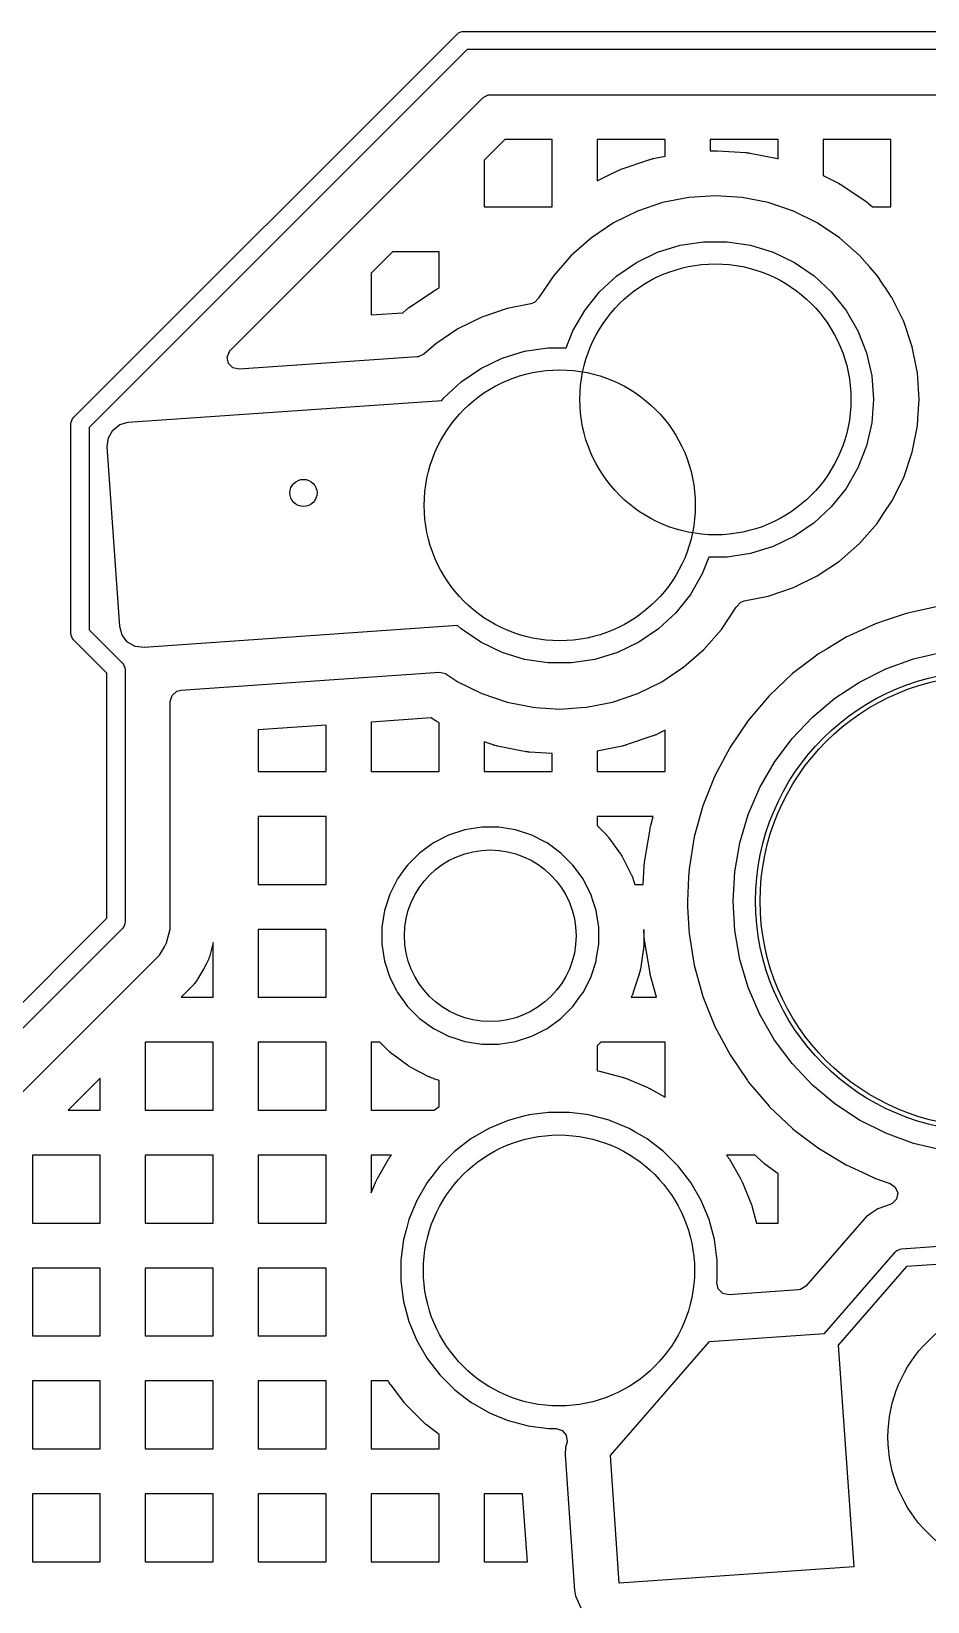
# Model space of a CAD drawing. Extents: x 2.49 to 8.57, y -5.87 to -1.87.
# Drawn here: x 4.071 to 4.461, y -2.813 to -2.129 of the extents above; entities that cross this region are included whole.
import ezdxf

# ---------------------------------------------------------------- set-up
doc = ezdxf.new("R2010")
doc.units = 0
doc.header["$MEASUREMENT"] = 0
doc.layers.add('BLACK', color=7, linetype='CONTINUOUS')

msp = doc.modelspace()

# ---------------------------------------------------------------- linework, layer by layer
at = {"layer": 'BLACK', "linetype": 'CONTINUOUS'}
for p, q in [((4.2583, -2.12866), (4.25907, -2.12858)), ((4.25907, -2.12858), (4.91066, -2.12858)), ((4.08917, -2.29685), (4.25629, -2.12974)), ((4.25629, -2.12974), (4.25688, -2.12925)), ((4.25688, -2.12925), (4.2583, -2.12866)), ((4.2607, -2.13646), (4.09589, -2.30127)), ((4.91229, -2.13646), (4.2607, -2.13646)), ((4.24989, -2.17513), (4.26743, -2.15759)), ((4.26743, -2.15759), (4.26985, -2.15627)), ((4.26985, -2.15627), (4.27089, -2.15616)), ((4.27089, -2.15616), (4.90888, -2.15616)), ((4.24031, -2.18471), (4.24989, -2.17513)), ((4.27699, -2.17577), (4.26804, -2.18471)), ((4.29764, -2.17577), (4.27699, -2.17577)), ((4.29764, -2.19375), (4.29764, -2.17577)), ((4.34686, -2.17577), (4.31725, -2.17577)), ((4.31725, -2.17577), (4.31725, -2.19375)), ((4.34686, -2.1807), (4.34686, -2.17577)), ((4.39607, -2.17577), (4.36646, -2.17577)), ((4.36646, -2.17577), (4.36646, -2.1807)), ((4.39607, -2.18409), (4.39607, -2.17577)), ((4.44528, -2.17577), (4.41568, -2.17577)), ((4.41568, -2.17577), (4.41568, -2.19146)), ((4.44528, -2.20512), (4.44528, -2.17577)), ((4.34167, -2.18405), (4.34686, -2.18302)), ((4.34686, -2.18302), (4.34686, -2.1807)), ((4.36646, -2.1807), (4.36783, -2.18061)), ((4.36783, -2.18061), (4.36799, -2.1806)), ((4.36799, -2.1806), (4.36831, -2.18059)), ((4.36831, -2.18059), (4.36847, -2.18059)), ((4.36847, -2.18059), (4.36911, -2.18059)), ((4.36911, -2.18059), (4.36927, -2.18059)), ((4.36927, -2.18059), (4.3696, -2.1806)), ((4.3696, -2.1806), (4.36976, -2.18061)), ((4.36976, -2.18061), (4.38199, -2.18141)), ((4.38199, -2.18141), (4.38215, -2.18142)), ((4.38215, -2.18142), (4.38247, -2.18146)), ((4.38247, -2.18146), (4.38262, -2.18147)), ((4.38262, -2.18147), (4.38326, -2.18156)), ((4.38326, -2.18156), (4.38342, -2.18158)), ((4.38342, -2.18158), (4.38374, -2.18163)), ((4.38374, -2.18163), (4.38389, -2.18166)), ((4.38389, -2.18166), (4.39591, -2.18405)), ((4.1911, -2.23393), (4.24031, -2.18471)), ((4.26804, -2.18471), (4.26804, -2.20512)), ((4.32191, -2.19146), (4.32643, -2.18923)), ((4.32643, -2.18923), (4.32658, -2.18916)), ((4.32658, -2.18916), (4.32687, -2.18903)), ((4.32687, -2.18903), (4.32702, -2.18896)), ((4.32702, -2.18896), (4.32761, -2.18872)), ((4.32761, -2.18872), (4.32776, -2.18866)), ((4.32776, -2.18866), (4.32806, -2.18854)), ((4.32806, -2.18854), (4.32821, -2.18849)), ((4.32821, -2.18849), (4.33981, -2.18455)), ((4.33981, -2.18455), (4.33997, -2.1845)), ((4.33997, -2.1845), (4.34028, -2.18441)), ((4.34028, -2.18441), (4.34043, -2.18437)), ((4.34043, -2.18437), (4.34105, -2.1842)), ((4.34105, -2.1842), (4.3412, -2.18416)), ((4.3412, -2.18416), (4.34152, -2.18409)), ((4.34152, -2.18409), (4.34167, -2.18405)), ((4.39591, -2.18405), (4.39607, -2.18409)), ((4.29764, -2.20512), (4.29764, -2.19375)), ((4.31725, -2.19375), (4.32191, -2.19146)), ((4.41568, -2.19146), (4.42215, -2.19465)), ((4.42215, -2.19465), (4.42229, -2.19472)), ((4.42229, -2.19472), (4.42258, -2.19487)), ((4.42258, -2.19487), (4.42272, -2.19495)), ((4.42272, -2.19495), (4.42327, -2.19527)), ((4.42327, -2.19527), (4.42341, -2.19535)), ((4.42341, -2.19535), (4.42368, -2.19552)), ((4.42368, -2.19552), (4.42382, -2.19561)), ((4.42382, -2.19561), (4.43401, -2.20242)), ((4.34581, -2.20322), (4.33481, -2.20695)), ((4.3572, -2.20095), (4.34581, -2.20322)), ((4.34581, -2.20322), (4.34581, -2.20322)), ((4.36879, -2.20019), (4.3572, -2.20095)), ((4.3572, -2.20095), (4.3572, -2.20095)), ((4.3572, -2.20095), (4.3572, -2.20095)), ((4.3572, -2.20095), (4.3572, -2.20095)), ((4.3572, -2.20095), (4.3572, -2.20095)), ((4.38038, -2.20095), (4.36879, -2.20019)), ((4.36879, -2.20019), (4.36879, -2.20019)), ((4.39177, -2.20322), (4.38038, -2.20095)), ((4.38038, -2.20095), (4.38038, -2.20095)), ((4.38038, -2.20095), (4.38038, -2.20095)), ((4.39178, -2.20322), (4.39177, -2.20322)), ((4.39177, -2.20322), (4.39177, -2.20322)), ((4.40277, -2.20695), (4.39178, -2.20322)), ((4.43401, -2.20242), (4.43414, -2.20251)), ((4.43414, -2.20251), (4.4344, -2.2027)), ((4.4344, -2.2027), (4.43453, -2.20279)), ((4.43453, -2.20279), (4.43504, -2.20318)), ((4.43504, -2.20318), (4.43516, -2.20328)), ((4.43516, -2.20328), (4.43541, -2.20349)), ((4.43541, -2.20349), (4.43553, -2.20359)), ((4.43553, -2.20359), (4.43727, -2.20512)), ((4.26804, -2.20512), (4.29764, -2.20512)), ((4.33481, -2.20695), (4.3244, -2.21209)), ((4.41319, -2.21209), (4.40277, -2.20695)), ((4.43727, -2.20512), (4.44528, -2.20512)), ((4.3244, -2.21209), (4.31474, -2.21854)), ((4.42285, -2.21854), (4.41319, -2.21209)), ((4.41319, -2.21209), (4.41319, -2.21209)), ((4.31474, -2.21854), (4.30601, -2.2262)), ((4.34362, -2.22485), (4.35346, -2.22182)), ((4.35346, -2.22182), (4.36364, -2.22028)), ((4.36364, -2.22028), (4.37394, -2.22028)), ((4.37394, -2.22028), (4.38412, -2.22182)), ((4.38412, -2.22182), (4.39396, -2.22485)), ((4.43158, -2.2262), (4.42285, -2.21854)), ((4.22803, -2.22472), (4.21882, -2.23393)), ((4.24843, -2.22472), (4.22803, -2.22472)), ((4.24843, -2.24043), (4.24843, -2.22472)), ((4.30601, -2.2262), (4.29835, -2.23493)), ((4.32584, -2.23512), (4.33434, -2.22932)), ((4.33434, -2.22932), (4.34362, -2.22485)), ((4.39396, -2.22485), (4.40324, -2.22932)), ((4.40324, -2.22932), (4.41175, -2.23512)), ((4.43606, -2.23132), (4.43158, -2.2262)), ((4.17846, -2.24656), (4.1911, -2.23393)), ((4.21882, -2.23393), (4.21882, -2.25217)), ((4.29835, -2.23493), (4.2919, -2.24459)), ((4.31829, -2.24213), (4.32584, -2.23512)), ((4.41175, -2.23512), (4.4193, -2.24213)), ((4.43924, -2.23493), (4.43606, -2.23132)), ((4.44208, -2.23919), (4.43924, -2.23493)), ((4.23577, -2.2486), (4.24596, -2.24179)), ((4.24596, -2.24179), (4.2461, -2.24171)), ((4.2461, -2.24171), (4.24637, -2.24153)), ((4.24637, -2.24153), (4.24651, -2.24145)), ((4.24651, -2.24145), (4.24706, -2.24113)), ((4.24706, -2.24113), (4.2472, -2.24105)), ((4.2472, -2.24105), (4.24749, -2.2409)), ((4.24749, -2.2409), (4.24763, -2.24083)), ((4.24763, -2.24083), (4.24843, -2.24043)), ((4.29182, -2.24473), (4.28998, -2.24673)), ((4.29184, -2.2447), (4.29182, -2.24473)), ((4.29182, -2.24473), (4.29182, -2.24473)), ((4.29182, -2.24473), (4.29182, -2.24473)), ((4.2919, -2.24459), (4.29184, -2.2447)), ((4.2919, -2.24459), (4.2919, -2.24459)), ((4.31187, -2.25018), (4.31829, -2.24213)), ((4.4193, -2.24213), (4.42572, -2.25018)), ((4.44288, -2.24039), (4.44208, -2.23919)), ((4.44557, -2.24442), (4.44288, -2.24039)), ((4.44569, -2.24459), (4.44557, -2.24442)), ((4.45083, -2.25501), (4.44569, -2.24459)), ((4.1575, -2.26753), (4.17846, -2.24656)), ((4.21882, -2.25217), (4.2326, -2.25121)), ((4.2326, -2.25121), (4.23424, -2.24977)), ((4.23424, -2.24977), (4.23437, -2.24967)), ((4.23437, -2.24967), (4.23462, -2.24946)), ((4.23462, -2.24946), (4.23474, -2.24937)), ((4.23474, -2.24937), (4.23525, -2.24897)), ((4.23525, -2.24897), (4.23538, -2.24888)), ((4.23538, -2.24888), (4.23564, -2.24869)), ((4.23564, -2.24869), (4.23577, -2.2486)), ((4.278, -2.2494), (4.267, -2.25314)), ((4.28842, -2.24733), (4.278, -2.2494)), ((4.278, -2.2494), (4.278, -2.2494)), ((4.28998, -2.24673), (4.28842, -2.24733)), ((4.30672, -2.25909), (4.31187, -2.25018)), ((4.42572, -2.25018), (4.43087, -2.25909)), ((4.25659, -2.25827), (4.24693, -2.26472)), ((4.267, -2.25314), (4.25659, -2.25827)), ((4.45456, -2.26601), (4.45083, -2.25501)), ((4.24693, -2.26472), (4.2418, -2.26922)), ((4.30383, -2.26646), (4.30672, -2.25909)), ((4.43087, -2.25909), (4.43463, -2.26868)), ((4.15608, -2.27063), (4.15704, -2.26805)), ((4.15666, -2.27331), (4.15608, -2.27063)), ((4.15704, -2.26805), (4.1575, -2.26753)), ((4.23892, -2.27042), (4.16129, -2.27585)), ((4.23931, -2.27038), (4.23892, -2.27042)), ((4.2418, -2.26922), (4.23931, -2.27038)), ((4.26654, -2.2755), (4.27581, -2.27103)), ((4.27581, -2.27103), (4.28565, -2.268)), ((4.28565, -2.268), (4.29584, -2.26646)), ((4.29584, -2.26646), (4.30383, -2.26646)), ((4.43463, -2.26868), (4.43692, -2.27872)), ((4.45629, -2.27471), (4.45456, -2.26601)), ((4.1586, -2.27526), (4.15666, -2.27331)), ((4.16129, -2.27585), (4.1586, -2.27526)), ((4.25803, -2.2813), (4.26654, -2.2755)), ((4.43692, -2.27872), (4.43769, -2.28899)), ((4.45683, -2.2774), (4.45629, -2.27471)), ((4.45759, -2.28899), (4.45683, -2.2774)), ((4.45683, -2.2774), (4.45683, -2.2774)), ((4.25048, -2.28831), (4.25803, -2.2813)), ((4.11296, -2.29898), (4.24958, -2.28943)), ((4.24958, -2.28943), (4.25048, -2.28831)), ((4.43769, -2.28899), (4.43692, -2.29926)), ((4.45703, -2.29753), (4.45759, -2.28899)), ((4.45759, -2.28899), (4.45759, -2.28899)), ((4.08801, -2.29964), (4.08809, -2.29887)), ((4.08801, -2.39102), (4.08801, -2.29964)), ((4.08809, -2.29887), (4.08868, -2.29745)), ((4.08868, -2.29745), (4.08917, -2.29685)), ((4.10926, -2.29999), (4.11296, -2.29898)), ((4.43692, -2.29926), (4.43463, -2.3093)), ((4.45683, -2.30058), (4.45703, -2.29753)), ((4.09589, -2.30127), (4.09589, -2.38939)), ((4.10383, -2.30949), (4.10431, -2.30568)), ((4.10431, -2.30568), (4.10622, -2.30234)), ((4.10622, -2.30234), (4.10926, -2.29999)), ((4.45456, -2.31197), (4.45683, -2.30058)), ((4.10932, -2.38804), (4.10383, -2.30949)), ((4.43463, -2.3093), (4.43087, -2.31888)), ((4.45083, -2.32297), (4.45456, -2.31197)), ((4.43087, -2.31888), (4.42572, -2.3278)), ((4.44569, -2.33338), (4.45083, -2.32297)), ((4.42572, -2.3278), (4.4193, -2.33585)), ((4.44208, -2.33878), (4.44569, -2.33338)), ((4.4193, -2.33585), (4.41175, -2.34285)), ((4.43924, -2.34304), (4.44208, -2.33878)), ((4.41175, -2.34285), (4.40324, -2.34865)), ((4.43158, -2.35177), (4.43924, -2.34304)), ((4.39396, -2.35312), (4.38412, -2.35616)), ((4.40324, -2.34865), (4.39396, -2.35312)), ((4.42285, -2.35943), (4.43158, -2.35177)), ((4.36595, -2.35769), (4.36306, -2.36506)), ((4.37394, -2.35769), (4.36595, -2.35769)), ((4.38412, -2.35616), (4.37394, -2.35769)), ((4.41319, -2.36588), (4.42285, -2.35943)), ((4.36306, -2.36506), (4.35791, -2.37398)), ((4.40277, -2.37102), (4.41319, -2.36588)), ((4.35791, -2.37398), (4.35149, -2.38203)), ((4.38136, -2.37683), (4.39177, -2.37475)), ((4.39177, -2.37475), (4.40277, -2.37102)), ((4.37143, -2.38922), (4.37788, -2.37956)), ((4.37788, -2.37956), (4.37793, -2.37946)), ((4.37793, -2.37946), (4.37796, -2.37943)), ((4.37796, -2.37943), (4.3798, -2.37743)), ((4.37796, -2.37943), (4.37796, -2.37943)), ((4.37796, -2.37943), (4.37796, -2.37943)), ((4.3798, -2.37743), (4.38136, -2.37683)), ((4.46564, -2.37926), (4.45188, -2.38228)), ((4.11033, -2.39174), (4.10932, -2.38804)), ((4.25649, -2.38761), (4.11983, -2.39717)), ((4.25803, -2.38904), (4.25649, -2.38761)), ((4.35149, -2.38203), (4.34394, -2.38904)), ((4.43853, -2.38678), (4.42574, -2.3927)), ((4.44269, -2.38538), (4.43853, -2.38678)), ((4.43853, -2.38678), (4.43853, -2.38678)), ((4.43853, -2.38678), (4.43853, -2.38678)), ((4.45188, -2.38228), (4.44269, -2.38538)), ((4.08809, -2.39179), (4.08801, -2.39102)), ((4.08868, -2.39321), (4.08809, -2.39179)), ((4.08917, -2.39381), (4.08868, -2.39321)), ((4.1037, -2.40834), (4.08917, -2.39381)), ((4.09589, -2.38939), (4.11042, -2.40392)), ((4.11268, -2.39478), (4.11033, -2.39174)), ((4.11602, -2.39668), (4.11268, -2.39478)), ((4.26654, -2.39484), (4.25803, -2.38904)), ((4.27581, -2.3993), (4.26654, -2.39484)), ((4.33543, -2.39484), (4.32615, -2.3993)), ((4.34394, -2.38904), (4.33543, -2.39484)), ((4.36377, -2.39795), (4.37143, -2.38922)), ((4.42574, -2.3927), (4.4175, -2.39766)), ((4.42574, -2.3927), (4.42574, -2.3927)), ((4.11983, -2.39717), (4.11602, -2.39668)), ((4.28565, -2.40234), (4.27581, -2.3993)), ((4.29584, -2.40387), (4.28565, -2.40234)), ((4.31632, -2.40234), (4.30613, -2.40387)), ((4.32615, -2.3993), (4.31632, -2.40234)), ((4.35504, -2.40561), (4.36377, -2.39795)), ((4.41111, -2.40191), (4.40245, -2.40849)), ((4.41367, -2.39996), (4.41111, -2.40191)), ((4.4175, -2.39766), (4.41367, -2.39996)), ((4.44304, -2.40645), (4.45508, -2.40207)), ((4.45508, -2.40207), (4.46756, -2.39911)), ((4.1037, -2.51515), (4.1037, -2.40834)), ((4.11042, -2.40392), (4.11091, -2.40452)), ((4.11091, -2.40452), (4.1115, -2.40594)), ((4.1115, -2.40594), (4.11158, -2.40671)), ((4.11158, -2.40671), (4.11158, -2.51678)), ((4.13582, -2.4158), (4.24855, -2.40792)), ((4.24855, -2.40792), (4.25123, -2.40851)), ((4.25123, -2.40851), (4.2516, -2.40873)), ((4.2516, -2.40873), (4.25176, -2.40884)), ((4.25176, -2.40884), (4.25659, -2.41207)), ((4.30613, -2.40387), (4.29584, -2.40387)), ((4.34538, -2.41207), (4.35504, -2.40561)), ((4.40245, -2.40849), (4.39222, -2.41818)), ((4.40245, -2.40849), (4.40245, -2.40849)), ((4.43158, -2.41221), (4.44304, -2.40645)), ((4.13413, -2.41623), (4.13582, -2.4158)), ((4.25659, -2.41207), (4.267, -2.4172)), ((4.33496, -2.4172), (4.34538, -2.41207)), ((4.42087, -2.41925), (4.43158, -2.41221)), ((4.13128, -2.42067), (4.13206, -2.41803)), ((4.13128, -2.42965), (4.13128, -2.42067)), ((4.13206, -2.41803), (4.13413, -2.41623)), ((4.267, -2.4172), (4.278, -2.42094)), ((4.278, -2.42094), (4.28939, -2.4232)), ((4.31257, -2.4232), (4.32397, -2.42094)), ((4.32397, -2.42094), (4.33496, -2.4172)), ((4.39222, -2.41818), (4.3831, -2.42892)), ((4.41105, -2.42749), (4.42087, -2.41925)), ((4.13128, -2.43309), (4.13128, -2.42965)), ((4.24489, -2.42783), (4.21882, -2.42965)), ((4.21882, -2.42965), (4.21882, -2.45118)), ((4.24596, -2.42855), (4.24489, -2.42783)), ((4.2461, -2.42863), (4.24596, -2.42855)), ((4.24637, -2.4288), (4.2461, -2.42863)), ((4.24651, -2.42888), (4.24637, -2.4288)), ((4.24706, -2.42921), (4.24651, -2.42888)), ((4.2472, -2.42928), (4.24706, -2.42921)), ((4.24749, -2.42943), (4.2472, -2.42928)), ((4.24763, -2.42951), (4.24749, -2.42943)), ((4.24843, -2.4299), (4.24763, -2.42951)), ((4.28939, -2.4232), (4.29051, -2.42327)), ((4.29051, -2.42327), (4.30098, -2.42396)), ((4.30098, -2.42396), (4.31026, -2.42335)), ((4.30098, -2.42396), (4.30098, -2.42396)), ((4.30098, -2.42396), (4.30098, -2.42396)), ((4.31026, -2.42335), (4.31257, -2.4232)), ((4.3831, -2.42892), (4.37519, -2.44058)), ((4.3831, -2.42892), (4.3831, -2.42892)), ((4.40225, -2.43682), (4.41105, -2.42749)), ((4.13128, -2.50039), (4.13128, -2.43309)), ((4.19922, -2.43102), (4.16961, -2.43309)), ((4.16961, -2.43309), (4.16961, -2.45118)), ((4.19922, -2.45118), (4.19922, -2.43102)), ((4.24843, -2.45118), (4.24843, -2.4299)), ((4.34157, -2.43566), (4.32996, -2.4396)), ((4.34172, -2.43561), (4.34157, -2.43566)), ((4.34202, -2.4355), (4.34172, -2.43561)), ((4.34217, -2.43544), (4.34202, -2.4355)), ((4.34276, -2.43519), (4.34217, -2.43544)), ((4.34291, -2.43513), (4.34276, -2.43519)), ((4.3432, -2.435), (4.34291, -2.43513)), ((4.34335, -2.43493), (4.3432, -2.435)), ((4.34686, -2.4332), (4.34335, -2.43493)), ((4.34686, -2.45118), (4.34686, -2.4332)), ((4.272, -2.4396), (4.26804, -2.43826)), ((4.26804, -2.43826), (4.26804, -2.45118)), ((4.27216, -2.43965), (4.272, -2.4396)), ((4.27247, -2.43975), (4.27216, -2.43965)), ((4.27262, -2.43979), (4.27247, -2.43975)), ((4.27324, -2.43996), (4.27262, -2.43979)), ((4.27339, -2.44), (4.27324, -2.43996)), ((4.27371, -2.44007), (4.27339, -2.44)), ((4.27386, -2.4401), (4.27371, -2.44007)), ((4.28472, -2.44226), (4.27386, -2.4401)), ((4.28588, -2.44249), (4.28472, -2.44226)), ((4.28604, -2.44252), (4.28588, -2.44249)), ((4.28636, -2.44257), (4.28604, -2.44252)), ((4.28652, -2.4426), (4.28636, -2.44257)), ((4.28715, -2.44268), (4.28652, -2.4426)), ((4.28731, -2.4427), (4.28715, -2.44268)), ((4.28763, -2.44273), (4.28731, -2.4427)), ((4.28779, -2.44274), (4.28763, -2.44273)), ((4.29764, -2.44339), (4.28779, -2.44274)), ((4.29764, -2.45118), (4.29764, -2.44339)), ((4.3281, -2.4401), (4.31725, -2.44226)), ((4.31725, -2.44226), (4.31725, -2.45118)), ((4.32826, -2.44007), (4.3281, -2.4401)), ((4.32857, -2.44), (4.32826, -2.44007)), ((4.32873, -2.43996), (4.32857, -2.44)), ((4.32935, -2.43979), (4.32873, -2.43996)), ((4.3295, -2.43975), (4.32935, -2.43979)), ((4.32981, -2.43965), (4.3295, -2.43975)), ((4.32996, -2.4396), (4.32981, -2.43965)), ((4.37519, -2.44058), (4.36859, -2.45303)), ((4.37519, -2.44058), (4.37519, -2.44058)), ((4.3946, -2.4471), (4.40225, -2.43682)), ((4.38819, -2.4582), (4.3946, -2.4471)), ((4.16961, -2.45118), (4.19922, -2.45118)), ((4.21882, -2.45118), (4.24843, -2.45118)), ((4.26804, -2.45118), (4.29764, -2.45118)), ((4.31725, -2.45118), (4.34686, -2.45118)), ((4.36859, -2.45303), (4.36338, -2.46612)), ((4.36859, -2.45303), (4.36859, -2.45303)), ((4.38311, -2.46997), (4.38819, -2.4582)), ((4.19922, -2.47079), (4.16961, -2.47079)), ((4.16961, -2.47079), (4.16961, -2.50039)), ((4.19922, -2.47477), (4.19922, -2.47079)), ((4.34173, -2.47079), (4.31725, -2.47079)), ((4.31725, -2.47079), (4.31725, -2.47477)), ((4.34065, -2.47471), (4.34173, -2.47079)), ((4.36338, -2.46612), (4.35961, -2.4797)), ((4.36338, -2.46612), (4.36338, -2.46612)), ((4.37943, -2.48225), (4.38311, -2.46997)), ((4.19922, -2.50039), (4.19922, -2.47477)), ((4.25962, -2.47668), (4.25255, -2.47898)), ((4.26697, -2.47551), (4.25962, -2.47668)), ((4.27441, -2.47551), (4.26697, -2.47551)), ((4.26697, -2.47551), (4.26697, -2.47551)), ((4.28176, -2.47668), (4.27441, -2.47551)), ((4.27441, -2.47551), (4.27441, -2.47551)), ((4.28883, -2.47898), (4.28176, -2.47668)), ((4.31725, -2.47477), (4.32088, -2.4784)), ((4.33794, -2.49069), (4.3403, -2.47627)), ((4.3403, -2.47627), (4.34033, -2.47614)), ((4.34033, -2.47614), (4.34038, -2.47587)), ((4.34038, -2.47587), (4.3404, -2.47574)), ((4.3404, -2.47574), (4.34052, -2.47523)), ((4.34052, -2.47523), (4.34055, -2.4751)), ((4.34055, -2.4751), (4.34061, -2.47484)), ((4.34061, -2.47484), (4.34065, -2.47471)), ((4.24592, -2.48235), (4.2426, -2.48477)), ((4.25255, -2.47898), (4.24592, -2.48235)), ((4.29499, -2.48212), (4.28883, -2.47898)), ((4.29546, -2.48235), (4.29499, -2.48212)), ((4.30148, -2.48673), (4.29546, -2.48235)), ((4.32088, -2.4784), (4.32101, -2.47853)), ((4.32101, -2.47853), (4.32127, -2.47882)), ((4.32127, -2.47882), (4.3214, -2.47896)), ((4.3214, -2.47896), (4.3219, -2.47955)), ((4.3219, -2.47955), (4.32202, -2.4797)), ((4.32202, -2.4797), (4.32226, -2.48)), ((4.32226, -2.48), (4.32238, -2.48015)), ((4.32238, -2.48015), (4.3272, -2.48679)), ((4.35961, -2.4797), (4.35733, -2.4936)), ((4.35961, -2.4797), (4.35961, -2.4797)), ((4.37721, -2.49488), (4.37943, -2.48225)), ((4.2399, -2.48673), (4.23464, -2.49199)), ((4.2426, -2.48477), (4.2399, -2.48673)), ((4.2399, -2.48673), (4.2399, -2.48673)), ((4.2399, -2.48673), (4.2399, -2.48673)), ((4.30674, -2.49199), (4.30148, -2.48673)), ((4.3272, -2.48679), (4.32731, -2.48695)), ((4.32731, -2.48695), (4.32753, -2.48727)), ((4.32753, -2.48727), (4.32763, -2.48743)), ((4.32763, -2.48743), (4.32803, -2.48809)), ((4.32803, -2.48809), (4.32813, -2.48826)), ((4.32813, -2.48826), (4.32832, -2.48859)), ((4.32832, -2.48859), (4.32841, -2.48876)), ((4.32841, -2.48876), (4.33214, -2.49608)), ((4.33781, -2.49175), (4.33787, -2.49122)), ((4.33787, -2.49122), (4.33788, -2.49109)), ((4.33788, -2.49109), (4.33792, -2.49082)), ((4.33792, -2.49082), (4.33794, -2.49069)), ((4.23027, -2.49801), (4.22689, -2.50464)), ((4.23353, -2.49351), (4.23027, -2.49801)), ((4.23464, -2.49199), (4.23353, -2.49351)), ((4.23464, -2.49199), (4.23464, -2.49199)), ((4.23464, -2.49199), (4.23464, -2.49199)), ((4.31111, -2.49801), (4.30674, -2.49199)), ((4.31252, -2.50077), (4.31111, -2.49801)), ((4.33214, -2.49608), (4.33222, -2.49625)), ((4.33222, -2.49625), (4.33238, -2.4966)), ((4.33238, -2.4966), (4.33246, -2.49678)), ((4.33246, -2.49678), (4.33275, -2.49749)), ((4.33275, -2.49749), (4.33282, -2.49767)), ((4.33282, -2.49767), (4.33296, -2.49803)), ((4.33296, -2.49803), (4.33302, -2.49821)), ((4.33733, -2.50039), (4.33777, -2.49228)), ((4.33777, -2.49215), (4.3378, -2.49188)), ((4.33777, -2.49228), (4.33777, -2.49215)), ((4.3378, -2.49188), (4.33781, -2.49175)), ((4.35713, -2.49721), (4.35657, -2.50767)), ((4.35733, -2.4936), (4.35713, -2.49721)), ((4.35733, -2.4936), (4.35733, -2.4936)), ((4.35733, -2.4936), (4.35733, -2.4936)), ((4.37646, -2.50767), (4.37721, -2.49488)), ((4.13128, -2.51367), (4.13128, -2.50039)), ((4.16961, -2.50039), (4.19922, -2.50039)), ((4.22689, -2.50464), (4.22459, -2.51171)), ((4.31449, -2.50464), (4.31252, -2.50077)), ((4.31551, -2.50779), (4.31449, -2.50464)), ((4.31449, -2.50464), (4.31449, -2.50464)), ((4.31449, -2.50464), (4.31449, -2.50464)), ((4.33302, -2.49821), (4.33373, -2.50039)), ((4.33373, -2.50039), (4.33733, -2.50039)), ((4.22459, -2.51171), (4.22343, -2.51906)), ((4.31679, -2.51171), (4.31551, -2.50779)), ((4.31795, -2.51906), (4.31679, -2.51171)), ((4.35657, -2.50767), (4.35657, -2.50767)), ((4.35657, -2.50767), (4.3567, -2.51017)), ((4.3567, -2.51017), (4.35723, -2.51986)), ((4.37721, -2.52047), (4.37646, -2.50767)), ((4.01389, -2.60496), (4.1037, -2.51515)), ((4.11131, -2.51801), (4.11091, -2.51897)), ((4.1115, -2.51755), (4.11131, -2.51801)), ((4.11158, -2.51678), (4.1115, -2.51755)), ((4.13128, -2.51906), (4.13128, -2.51367)), ((4.11042, -2.51957), (4.01831, -2.61168)), ((4.11091, -2.51897), (4.11042, -2.51957)), ((4.12967, -2.52591), (4.13128, -2.51989)), ((4.13128, -2.51989), (4.13128, -2.51906)), ((4.19922, -2.52), (4.16961, -2.52)), ((4.16961, -2.52), (4.16961, -2.54961)), ((4.19922, -2.54961), (4.19922, -2.52)), ((4.22343, -2.51906), (4.22343, -2.5265)), ((4.31795, -2.5265), (4.31795, -2.51906)), ((4.3376, -2.52), (4.33756, -2.52)), ((4.33756, -2.52), (4.33756, -2.52688)), ((4.33777, -2.52307), (4.3376, -2.52)), ((4.33777, -2.5232), (4.33777, -2.52307)), ((4.3378, -2.52347), (4.33777, -2.5232)), ((4.33781, -2.5236), (4.3378, -2.52347)), ((4.33787, -2.52413), (4.33781, -2.5236)), ((4.33788, -2.52426), (4.33787, -2.52413)), ((4.33792, -2.52452), (4.33788, -2.52426)), ((4.33794, -2.52465), (4.33792, -2.52452)), ((4.3403, -2.53908), (4.33794, -2.52465)), ((4.35723, -2.51986), (4.35733, -2.52174)), ((4.35733, -2.52174), (4.35733, -2.52174)), ((4.35733, -2.52174), (4.35961, -2.53565)), ((4.37943, -2.5331), (4.37721, -2.52047)), ((4.12215, -2.5357), (4.12656, -2.5313)), ((4.12656, -2.5313), (4.12871, -2.52757)), ((4.12871, -2.52757), (4.12967, -2.52591)), ((4.14835, -2.53191), (4.14814, -2.53252)), ((4.14844, -2.5316), (4.14835, -2.53191)), ((4.15001, -2.52576), (4.14844, -2.5316)), ((4.15001, -2.54961), (4.15001, -2.52576)), ((4.22343, -2.5265), (4.22459, -2.53385)), ((4.3169, -2.53316), (4.31795, -2.5265)), ((4.33738, -2.52918), (4.33609, -2.53729)), ((4.33741, -2.52899), (4.33738, -2.52918)), ((4.33745, -2.52861), (4.33741, -2.52899)), ((4.33747, -2.52842), (4.33745, -2.52861)), ((4.33753, -2.52765), (4.33747, -2.52842)), ((4.33754, -2.52746), (4.33753, -2.52765)), ((4.33756, -2.52707), (4.33754, -2.52746)), ((4.33756, -2.52688), (4.33756, -2.52707)), ((4.10825, -2.54961), (4.12175, -2.5361)), ((4.12175, -2.5361), (4.12215, -2.5357)), ((4.12175, -2.5361), (4.12175, -2.5361)), ((4.12215, -2.5357), (4.12215, -2.5357)), ((4.14569, -2.53737), (4.14321, -2.54166)), ((4.14697, -2.53515), (4.14569, -2.53737)), ((4.14712, -2.53487), (4.14697, -2.53515)), ((4.14741, -2.53429), (4.14712, -2.53487)), ((4.14754, -2.534), (4.14741, -2.53429)), ((4.14803, -2.53282), (4.14754, -2.534)), ((4.14814, -2.53252), (4.14803, -2.53282)), ((4.22459, -2.53385), (4.22689, -2.54092)), ((4.31449, -2.54092), (4.31679, -2.53385)), ((4.31679, -2.53385), (4.3169, -2.53316)), ((4.33572, -2.53898), (4.33561, -2.53935)), ((4.33576, -2.5388), (4.33572, -2.53898)), ((4.33594, -2.53805), (4.33576, -2.5388)), ((4.33599, -2.53786), (4.33594, -2.53805)), ((4.33606, -2.53748), (4.33599, -2.53786)), ((4.33609, -2.53729), (4.33606, -2.53748)), ((4.34033, -2.53921), (4.3403, -2.53908)), ((4.34038, -2.53947), (4.34033, -2.53921)), ((4.35961, -2.53565), (4.35961, -2.53565)), ((4.35961, -2.53565), (4.36338, -2.54922)), ((4.38311, -2.54538), (4.37943, -2.5331)), ((4.14087, -2.54471), (4.13597, -2.54961)), ((4.14109, -2.54447), (4.14087, -2.54471)), ((4.14152, -2.54399), (4.14109, -2.54447)), ((4.14172, -2.54374), (4.14152, -2.54399)), ((4.1425, -2.54272), (4.14172, -2.54374)), ((4.14269, -2.54246), (4.1425, -2.54272)), ((4.14305, -2.54193), (4.14269, -2.54246)), ((4.14321, -2.54166), (4.14305, -2.54193)), ((4.22689, -2.54092), (4.22982, -2.54667)), ((4.31111, -2.54755), (4.31445, -2.541)), ((4.31445, -2.541), (4.31449, -2.54092)), ((4.31449, -2.54092), (4.31449, -2.54092)), ((4.31449, -2.54092), (4.31449, -2.54092)), ((4.33556, -2.53954), (4.33302, -2.54735)), ((4.33561, -2.53935), (4.33556, -2.53954)), ((4.3404, -2.5396), (4.34038, -2.53947)), ((4.34052, -2.54012), (4.3404, -2.5396)), ((4.34055, -2.54025), (4.34052, -2.54012)), ((4.34061, -2.54051), (4.34055, -2.54025)), ((4.34065, -2.54064), (4.34061, -2.54051)), ((4.34314, -2.54961), (4.34065, -2.54064)), ((4.38819, -2.55715), (4.38311, -2.54538)), ((4.05903, -2.59882), (4.10825, -2.54961)), ((4.13597, -2.54961), (4.15001, -2.54961)), ((4.16961, -2.54961), (4.19922, -2.54961)), ((4.22982, -2.54667), (4.23027, -2.54755)), ((4.23027, -2.54755), (4.23464, -2.55357)), ((4.30674, -2.55357), (4.30962, -2.54961)), ((4.30962, -2.54961), (4.31111, -2.54755)), ((4.33214, -2.54948), (4.33207, -2.54961)), ((4.33207, -2.54961), (4.34314, -2.54961)), ((4.33222, -2.54931), (4.33214, -2.54948)), ((4.33238, -2.54896), (4.33222, -2.54931)), ((4.33246, -2.54878), (4.33238, -2.54896)), ((4.33275, -2.54807), (4.33246, -2.54878)), ((4.33282, -2.54789), (4.33275, -2.54807)), ((4.33296, -2.54753), (4.33282, -2.54789)), ((4.33302, -2.54735), (4.33296, -2.54753)), ((4.36338, -2.54922), (4.36338, -2.54922)), ((4.36338, -2.54922), (4.36859, -2.56231)), ((4.23464, -2.55357), (4.2399, -2.55883)), ((4.2399, -2.55883), (4.24592, -2.5632)), ((4.29546, -2.5632), (4.30148, -2.55883)), ((4.30148, -2.55883), (4.30674, -2.55357)), ((4.3946, -2.56825), (4.38819, -2.55715)), ((4.24592, -2.5632), (4.24828, -2.5644)), ((4.24828, -2.5644), (4.25255, -2.56658)), ((4.25255, -2.56658), (4.25255, -2.56658)), ((4.25255, -2.56658), (4.25255, -2.56658)), ((4.25255, -2.56658), (4.25477, -2.5673)), ((4.28176, -2.56888), (4.28883, -2.56658)), ((4.28883, -2.56658), (4.29546, -2.5632)), ((4.36859, -2.56231), (4.36859, -2.56231)), ((4.36859, -2.56231), (4.37519, -2.57476)), ((4.15001, -2.56921), (4.1204, -2.56921)), ((4.1204, -2.56921), (4.1204, -2.59882)), ((4.15001, -2.59882), (4.15001, -2.56921)), ((4.19922, -2.56921), (4.16961, -2.56921)), ((4.16961, -2.56921), (4.16961, -2.59882)), ((4.19922, -2.59882), (4.19922, -2.56921)), ((4.22256, -2.56921), (4.21882, -2.56921)), ((4.21882, -2.56921), (4.21882, -2.59882)), ((4.22413, -2.57079), (4.22256, -2.56921)), ((4.22631, -2.57297), (4.22413, -2.57079)), ((4.22645, -2.5731), (4.22631, -2.57297)), ((4.22673, -2.57336), (4.22645, -2.5731)), ((4.22687, -2.57349), (4.22673, -2.57336)), ((4.25477, -2.5673), (4.25962, -2.56888)), ((4.25962, -2.56888), (4.26697, -2.57004)), ((4.26697, -2.57004), (4.26697, -2.57004)), ((4.26697, -2.57004), (4.27441, -2.57004)), ((4.27441, -2.57004), (4.28176, -2.56888)), ((4.31882, -2.56921), (4.31725, -2.57079)), ((4.31725, -2.57079), (4.31725, -2.58159)), ((4.34686, -2.56921), (4.31882, -2.56921)), ((4.34686, -2.59316), (4.34686, -2.56921)), ((4.40225, -2.57853), (4.3946, -2.56825)), ((4.22746, -2.57399), (4.22687, -2.57349)), ((4.22761, -2.57411), (4.22746, -2.57399)), ((4.22791, -2.57435), (4.22761, -2.57411)), ((4.22806, -2.57446), (4.22791, -2.57435)), ((4.23471, -2.57929), (4.22806, -2.57446)), ((4.23486, -2.5794), (4.23471, -2.57929)), ((4.23518, -2.57961), (4.23486, -2.5794)), ((4.23535, -2.57972), (4.23518, -2.57961)), ((4.236, -2.58012), (4.23535, -2.57972)), ((4.23617, -2.58022), (4.236, -2.58012)), ((4.23651, -2.58041), (4.23617, -2.58022)), ((4.37519, -2.57476), (4.37519, -2.57476)), ((4.37519, -2.57476), (4.37519, -2.57476)), ((4.37519, -2.57476), (4.38272, -2.58586)), ((4.41105, -2.58786), (4.40225, -2.57853)), ((4.10079, -2.58479), (4.08676, -2.59882)), ((4.10079, -2.59882), (4.10079, -2.58479)), ((4.23667, -2.5805), (4.23651, -2.58041)), ((4.24399, -2.58422), (4.23667, -2.5805)), ((4.24416, -2.58431), (4.24399, -2.58422)), ((4.24451, -2.58447), (4.24416, -2.58431)), ((4.24469, -2.58455), (4.24451, -2.58447)), ((4.2454, -2.58484), (4.24469, -2.58455)), ((4.24558, -2.58491), (4.2454, -2.58484)), ((4.24594, -2.58504), (4.24558, -2.58491)), ((4.24612, -2.58511), (4.24594, -2.58504)), ((4.24843, -2.58586), (4.24612, -2.58511)), ((4.24843, -2.59715), (4.24843, -2.58586)), ((4.31725, -2.58159), (4.31745, -2.58162)), ((4.31745, -2.58162), (4.31761, -2.58165)), ((4.31761, -2.58165), (4.31824, -2.58178)), ((4.31824, -2.58178), (4.3184, -2.58181)), ((4.3184, -2.58181), (4.31871, -2.58189)), ((4.31871, -2.58189), (4.31886, -2.58192)), ((4.31886, -2.58192), (4.32821, -2.58443)), ((4.32821, -2.58443), (4.32836, -2.58447)), ((4.32836, -2.58447), (4.32867, -2.58457)), ((4.32867, -2.58457), (4.32882, -2.58461)), ((4.32882, -2.58461), (4.32943, -2.58482)), ((4.32943, -2.58482), (4.32958, -2.58487)), ((4.32958, -2.58487), (4.32988, -2.58499)), ((4.32988, -2.58499), (4.33003, -2.58505)), ((4.33003, -2.58505), (4.33897, -2.58875)), ((4.38272, -2.58586), (4.3831, -2.58643)), ((4.3831, -2.58643), (4.3831, -2.58643)), ((4.3831, -2.58643), (4.39215, -2.59708)), ((4.33897, -2.58875), (4.33912, -2.58881)), ((4.33912, -2.58881), (4.33941, -2.58895)), ((4.33941, -2.58895), (4.33956, -2.58901)), ((4.33956, -2.58901), (4.34013, -2.5893)), ((4.34013, -2.5893), (4.34027, -2.58937)), ((4.34027, -2.58937), (4.34056, -2.58952)), ((4.34056, -2.58952), (4.3407, -2.5896)), ((4.3407, -2.5896), (4.34686, -2.59316)), ((4.42087, -2.5961), (4.41105, -2.58786)), ((4.08676, -2.59882), (4.10079, -2.59882)), ((4.1204, -2.59882), (4.15001, -2.59882)), ((4.16961, -2.59882), (4.19922, -2.59882)), ((4.21882, -2.59882), (4.24626, -2.59882)), ((4.24626, -2.59882), (4.24843, -2.59715)), ((4.29611, -2.59977), (4.28758, -2.60089)), ((4.30514, -2.59977), (4.29611, -2.59977)), ((4.29611, -2.59977), (4.29611, -2.59977)), ((4.3126, -2.60075), (4.30514, -2.59977)), ((4.30514, -2.59977), (4.30514, -2.59977)), ((4.3141, -2.60095), (4.3126, -2.60075)), ((4.39215, -2.59708), (4.39222, -2.59717)), ((4.39222, -2.59717), (4.40245, -2.60686)), ((4.43158, -2.60314), (4.42087, -2.5961)), ((4.27008, -2.60674), (4.26225, -2.61126)), ((4.27843, -2.60328), (4.27008, -2.60674)), ((4.27008, -2.60674), (4.27008, -2.60674)), ((4.2857, -2.60133), (4.27843, -2.60328)), ((4.28715, -2.60095), (4.2857, -2.60133)), ((4.28758, -2.60089), (4.28715, -2.60095)), ((4.32256, -2.60321), (4.3141, -2.60095)), ((4.32283, -2.60328), (4.32256, -2.60321)), ((4.33117, -2.60674), (4.32283, -2.60328)), ((4.33344, -2.60805), (4.33117, -2.60674)), ((4.33117, -2.60674), (4.33117, -2.60674)), ((4.40245, -2.60686), (4.40245, -2.60686)), ((4.40245, -2.60686), (4.40245, -2.60686)), ((4.40245, -2.60686), (4.40345, -2.60761)), ((4.40345, -2.60761), (4.41367, -2.61538)), ((4.44304, -2.60889), (4.43158, -2.60314)), ((4.26225, -2.61126), (4.25509, -2.61676)), ((4.33798, -2.61067), (4.33344, -2.60805)), ((4.339, -2.61126), (4.33798, -2.61067)), ((4.34616, -2.61676), (4.339, -2.61126)), ((4.45508, -2.61328), (4.44304, -2.60889)), ((4.46756, -2.61624), (4.45508, -2.61328)), ((4.10079, -2.61843), (4.07119, -2.61843)), ((4.07119, -2.61843), (4.07119, -2.64803)), ((4.10079, -2.64803), (4.10079, -2.61843)), ((4.15001, -2.61843), (4.1204, -2.61843)), ((4.1204, -2.61843), (4.1204, -2.64803)), ((4.15001, -2.64803), (4.15001, -2.61843)), ((4.19922, -2.61843), (4.16961, -2.61843)), ((4.16961, -2.61843), (4.16961, -2.64803)), ((4.19922, -2.63484), (4.19922, -2.61843)), ((4.22761, -2.61843), (4.21882, -2.61843)), ((4.21882, -2.61843), (4.21882, -2.63484)), ((4.22154, -2.62861), (4.22638, -2.62023)), ((4.22638, -2.62023), (4.22646, -2.62009)), ((4.22646, -2.62009), (4.22663, -2.61982)), ((4.22663, -2.61982), (4.22672, -2.61969)), ((4.22672, -2.61969), (4.22708, -2.61915)), ((4.22708, -2.61915), (4.22717, -2.61902)), ((4.22717, -2.61902), (4.22735, -2.61876)), ((4.22735, -2.61876), (4.22745, -2.61863)), ((4.22745, -2.61863), (4.22761, -2.61843)), ((4.25509, -2.61676), (4.2487, -2.62315)), ((4.34783, -2.61843), (4.34616, -2.61676)), ((4.34616, -2.61676), (4.34616, -2.61676)), ((4.35255, -2.62315), (4.34783, -2.61843)), ((4.38616, -2.61843), (4.37364, -2.61843)), ((4.37364, -2.61843), (4.3738, -2.61863)), ((4.3738, -2.61863), (4.3739, -2.61876)), ((4.3739, -2.61876), (4.37408, -2.61902)), ((4.37408, -2.61902), (4.37418, -2.61915)), ((4.37418, -2.61915), (4.37453, -2.61969)), ((4.37453, -2.61969), (4.37462, -2.61982)), ((4.37462, -2.61982), (4.37479, -2.62009)), ((4.37479, -2.62009), (4.37487, -2.62023)), ((4.37487, -2.62023), (4.37971, -2.62861)), ((4.38916, -2.62127), (4.38616, -2.61843)), ((4.38926, -2.62136), (4.38916, -2.62127)), ((4.38946, -2.62154), (4.38926, -2.62136)), ((4.41367, -2.61538), (4.42574, -2.62265)), ((4.2487, -2.62315), (4.2432, -2.63031)), ((4.35312, -2.62388), (4.35255, -2.62315)), ((4.35255, -2.62315), (4.35255, -2.62315)), ((4.35255, -2.62315), (4.35255, -2.62315)), ((4.35805, -2.63031), (4.35312, -2.62388)), ((4.38956, -2.62163), (4.38946, -2.62154)), ((4.38996, -2.62197), (4.38956, -2.62163)), ((4.39006, -2.62205), (4.38996, -2.62197)), ((4.39027, -2.62222), (4.39006, -2.62205)), ((4.39038, -2.6223), (4.39027, -2.62222)), ((4.39607, -2.62663), (4.39038, -2.6223)), ((4.39607, -2.64803), (4.39607, -2.62663)), ((4.42574, -2.62265), (4.42574, -2.62265)), ((4.42574, -2.62265), (4.42574, -2.62265)), ((4.42574, -2.62265), (4.42574, -2.62265)), ((4.42574, -2.62265), (4.43462, -2.62675)), ((4.43462, -2.62675), (4.43853, -2.62856)), ((4.19922, -2.64803), (4.19922, -2.63484)), ((4.21882, -2.63484), (4.22069, -2.63034)), ((4.22069, -2.63034), (4.22076, -2.63019)), ((4.22076, -2.63019), (4.22089, -2.6299)), ((4.22089, -2.6299), (4.22096, -2.62975)), ((4.22096, -2.62975), (4.22124, -2.62918)), ((4.22124, -2.62918), (4.22131, -2.62903)), ((4.22131, -2.62903), (4.22147, -2.62875)), ((4.22147, -2.62875), (4.22154, -2.62861)), ((4.2432, -2.63031), (4.23868, -2.63814)), ((4.36257, -2.63814), (4.35805, -2.63031)), ((4.35805, -2.63031), (4.35805, -2.63031)), ((4.35805, -2.63031), (4.35805, -2.63031)), ((4.37971, -2.62861), (4.37979, -2.62875)), ((4.37979, -2.62875), (4.37994, -2.62903)), ((4.37994, -2.62903), (4.38001, -2.62918)), ((4.38001, -2.62918), (4.38029, -2.62975)), ((4.38029, -2.62975), (4.38036, -2.6299)), ((4.38036, -2.6299), (4.3805, -2.63019)), ((4.3805, -2.63019), (4.38056, -2.63034)), ((4.38056, -2.63034), (4.38426, -2.63928)), ((4.43853, -2.62856), (4.44493, -2.63072)), ((4.44493, -2.63072), (4.44718, -2.6323)), ((4.44718, -2.6323), (4.44823, -2.63484)), ((4.44823, -2.63484), (4.44773, -2.63755)), ((4.23868, -2.63814), (4.23523, -2.64648)), ((4.23868, -2.63814), (4.23868, -2.63814)), ((4.3633, -2.63991), (4.36257, -2.63814)), ((4.36257, -2.63814), (4.36257, -2.63814)), ((4.36257, -2.63814), (4.36257, -2.63814)), ((4.36603, -2.64648), (4.3633, -2.63991)), ((4.38426, -2.63928), (4.38432, -2.63942)), ((4.38432, -2.63942), (4.38443, -2.63973)), ((4.38443, -2.63973), (4.38449, -2.63988)), ((4.38449, -2.63988), (4.38469, -2.64048)), ((4.38469, -2.64048), (4.38474, -2.64064)), ((4.38474, -2.64064), (4.38484, -2.64095)), ((4.38484, -2.64095), (4.38488, -2.6411)), ((4.38488, -2.6411), (4.38674, -2.64803)), ((4.43957, -2.64182), (4.43699, -2.64356)), ((4.44496, -2.63996), (4.43957, -2.64182)), ((4.44585, -2.63955), (4.44496, -2.63996)), ((4.44773, -2.63755), (4.44585, -2.63955)), ((4.07119, -2.64803), (4.10079, -2.64803)), ((4.1204, -2.64803), (4.15001, -2.64803)), ((4.16961, -2.64803), (4.19922, -2.64803)), ((4.23523, -2.64648), (4.2343, -2.64993)), ((4.36836, -2.65521), (4.36603, -2.64648)), ((4.38674, -2.64803), (4.39607, -2.64803)), ((4.43441, -2.6453), (4.43038, -2.64993)), ((4.43699, -2.64356), (4.43441, -2.6453)), ((4.23289, -2.65521), (4.23171, -2.66417)), ((4.2329, -2.65515), (4.23289, -2.65521)), ((4.23289, -2.65521), (4.23289, -2.65521)), ((4.2343, -2.64993), (4.2329, -2.65515)), ((4.36928, -2.66219), (4.36836, -2.65521)), ((4.43038, -2.64993), (4.40816, -2.6755)), ((4.43038, -2.64993), (4.43038, -2.64993)), ((4.43038, -2.64993), (4.43038, -2.64993)), ((4.36952, -2.66402), (4.36928, -2.66219)), ((4.41635, -2.69611), (4.44724, -2.66057)), ((4.44724, -2.66057), (4.4478, -2.66004)), ((4.4478, -2.66004), (4.44808, -2.65991)), ((4.44808, -2.65991), (4.44918, -2.65936)), ((4.44918, -2.65936), (4.44994, -2.65923)), ((4.44994, -2.65923), (4.48609, -2.6567)), ((4.10079, -2.66764), (4.07119, -2.66764)), ((4.07119, -2.66764), (4.07119, -2.69724)), ((4.10079, -2.69724), (4.10079, -2.66764)), ((4.15001, -2.66764), (4.1204, -2.66764)), ((4.1204, -2.66764), (4.1204, -2.69724)), ((4.15001, -2.69724), (4.15001, -2.66764)), ((4.19922, -2.66764), (4.16961, -2.66764)), ((4.16961, -2.66764), (4.16961, -2.69724)), ((4.19922, -2.69724), (4.19922, -2.66764)), ((4.23171, -2.66417), (4.23171, -2.6732)), ((4.36954, -2.66417), (4.36952, -2.66402)), ((4.36954, -2.6732), (4.36954, -2.66417)), ((4.45211, -2.66697), (4.42229, -2.70128)), ((4.48662, -2.66456), (4.45211, -2.66697)), ((4.23171, -2.6732), (4.23262, -2.68015)), ((4.36944, -2.67405), (4.36947, -2.67377)), ((4.37002, -2.67674), (4.36944, -2.67405)), ((4.36947, -2.67377), (4.36954, -2.6732)), ((4.40816, -2.6755), (4.40584, -2.67698)), ((4.23262, -2.68015), (4.23289, -2.68216)), ((4.23289, -2.68216), (4.23523, -2.69088)), ((4.37196, -2.67868), (4.37002, -2.67674)), ((4.37465, -2.67927), (4.37196, -2.67868)), ((4.40481, -2.67716), (4.37465, -2.67927)), ((4.40584, -2.67698), (4.40481, -2.67716)), ((4.23523, -2.69088), (4.23523, -2.69088)), ((4.23523, -2.69088), (4.23868, -2.69923)), ((4.36625, -2.69961), (4.41635, -2.69611)), ((4.07119, -2.69724), (4.10079, -2.69724)), ((4.1204, -2.69724), (4.15001, -2.69724)), ((4.16961, -2.69724), (4.19922, -2.69724)), ((4.23868, -2.69923), (4.23868, -2.69923)), ((4.23868, -2.69923), (4.23989, -2.70131)), ((4.23989, -2.70131), (4.24316, -2.70699)), ((4.32304, -2.74932), (4.36625, -2.69961)), ((4.42229, -2.70128), (4.42904, -2.79784)), ((4.24316, -2.70699), (4.2432, -2.70705)), ((4.2432, -2.70705), (4.2487, -2.71422)), ((4.10079, -2.71685), (4.07119, -2.71685)), ((4.07119, -2.71685), (4.07119, -2.74646)), ((4.10079, -2.74646), (4.10079, -2.71685)), ((4.15001, -2.71685), (4.1204, -2.71685)), ((4.1204, -2.71685), (4.1204, -2.74646)), ((4.15001, -2.74646), (4.15001, -2.71685)), ((4.19922, -2.71685), (4.16961, -2.71685)), ((4.16961, -2.71685), (4.16961, -2.74646)), ((4.19922, -2.74646), (4.19922, -2.71685)), ((4.22622, -2.71685), (4.21882, -2.71685)), ((4.21882, -2.71685), (4.21882, -2.74646)), ((4.22638, -2.71713), (4.22622, -2.71685)), ((4.22646, -2.71727), (4.22638, -2.71713)), ((4.2487, -2.71422), (4.2487, -2.71422)), ((4.2487, -2.71422), (4.25509, -2.72061)), ((4.22663, -2.71754), (4.22646, -2.71727)), ((4.22672, -2.71768), (4.22663, -2.71754)), ((4.22708, -2.71821), (4.22672, -2.71768)), ((4.22717, -2.71834), (4.22708, -2.71821)), ((4.22735, -2.71861), (4.22717, -2.71834)), ((4.22745, -2.71873), (4.22735, -2.71861)), ((4.23334, -2.72641), (4.22745, -2.71873)), ((4.25509, -2.72061), (4.25509, -2.72061)), ((4.25509, -2.72061), (4.25509, -2.72061)), ((4.25509, -2.72061), (4.25599, -2.7213)), ((4.25599, -2.7213), (4.26225, -2.72611)), ((4.23344, -2.72654), (4.23334, -2.72641)), ((4.23364, -2.72678), (4.23344, -2.72654)), ((4.23375, -2.72691), (4.23364, -2.72678)), ((4.23417, -2.72739), (4.23375, -2.72691)), ((4.23428, -2.72751), (4.23417, -2.72739)), ((4.2345, -2.72774), (4.23428, -2.72751)), ((4.23461, -2.72786), (4.2345, -2.72774)), ((4.24145, -2.7347), (4.23461, -2.72786)), ((4.26225, -2.72611), (4.26226, -2.72611)), ((4.26226, -2.72611), (4.26226, -2.72611)), ((4.26226, -2.72611), (4.27008, -2.73063)), ((4.27008, -2.73063), (4.27008, -2.73063)), ((4.27008, -2.73063), (4.27008, -2.73063)), ((4.27008, -2.73063), (4.27162, -2.73127)), ((4.24157, -2.73481), (4.24145, -2.7347)), ((4.2418, -2.73503), (4.24157, -2.73481)), ((4.24192, -2.73514), (4.2418, -2.73503)), ((4.2424, -2.73556), (4.24192, -2.73514)), ((4.24252, -2.73567), (4.2424, -2.73556)), ((4.24277, -2.73587), (4.24252, -2.73567)), ((4.2429, -2.73597), (4.24277, -2.73587)), ((4.24843, -2.74021), (4.2429, -2.73597)), ((4.27162, -2.73127), (4.27843, -2.73408)), ((4.27843, -2.73408), (4.28715, -2.73642)), ((4.28715, -2.73642), (4.29611, -2.7376)), ((4.29611, -2.7376), (4.29611, -2.7376)), ((4.29611, -2.7376), (4.2994, -2.7376)), ((4.2994, -2.7376), (4.30204, -2.73838)), ((4.24843, -2.74646), (4.24843, -2.74021)), ((4.30204, -2.73838), (4.30384, -2.74045)), ((4.30403, -2.74403), (4.30345, -2.74576)), ((4.30384, -2.74045), (4.30423, -2.74318)), ((4.30423, -2.74318), (4.30403, -2.74403)), ((4.07119, -2.74646), (4.10079, -2.74646)), ((4.1204, -2.74646), (4.15001, -2.74646)), ((4.16961, -2.74646), (4.19922, -2.74646)), ((4.21882, -2.74646), (4.24843, -2.74646)), ((4.30345, -2.74576), (4.30327, -2.74902)), ((4.30327, -2.74902), (4.30327, -2.74909)), ((4.30327, -2.74909), (4.30327, -2.74909)), ((4.30327, -2.74909), (4.3074, -2.80823)), ((4.30345, -2.74576), (4.30345, -2.74576)), ((4.30345, -2.74576), (4.30345, -2.74576)), ((4.32693, -2.80498), (4.32304, -2.74932)), ((4.10079, -2.76606), (4.07119, -2.76606)), ((4.07119, -2.76606), (4.07119, -2.79567)), ((4.10079, -2.79567), (4.10079, -2.76606)), ((4.15001, -2.76606), (4.1204, -2.76606)), ((4.1204, -2.76606), (4.1204, -2.79567)), ((4.15001, -2.79567), (4.15001, -2.76606)), ((4.19922, -2.76606), (4.16961, -2.76606)), ((4.16961, -2.76606), (4.16961, -2.79567)), ((4.19922, -2.79567), (4.19922, -2.76606)), ((4.24843, -2.76606), (4.21882, -2.76606)), ((4.21882, -2.76606), (4.21882, -2.79567)), ((4.24843, -2.79567), (4.24843, -2.76606)), ((4.2848, -2.76606), (4.26804, -2.76606)), ((4.26804, -2.76606), (4.26804, -2.79567)), ((4.28687, -2.79567), (4.2848, -2.76606)), ((4.07119, -2.79567), (4.10079, -2.79567)), ((4.1204, -2.79567), (4.15001, -2.79567)), ((4.16961, -2.79567), (4.19922, -2.79567)), ((4.21882, -2.79567), (4.24843, -2.79567)), ((4.26804, -2.79567), (4.28687, -2.79567)), ((4.42904, -2.79784), (4.32693, -2.80498)), ((4.3074, -2.80823), (4.3074, -2.80823)), ((4.3074, -2.80823), (4.30782, -2.81055)), ((4.30782, -2.81055), (4.30782, -2.81055)), ((4.30782, -2.81055), (4.31017, -2.81571))]:
    msp.add_line(p, q, dxfattribs=at)
at = {"layer": 'BLACK'}
for centre, radius in [((4.36879, -2.28899), 0.05906), ((4.30098, -2.33517), 0.05906), ((4.18931, -2.32976), 0.00591), ((4.4867, -2.50767), 0.10039), ((4.4867, -2.50767), 0.09843), ((4.27069, -2.52278), 0.0374), ((4.30063, -2.66868), 0.05906), ((4.50304, -2.74135), 0.05906)]:
    msp.add_circle(centre, radius, dxfattribs=at)

doc.saveas('drawing.dxf')
